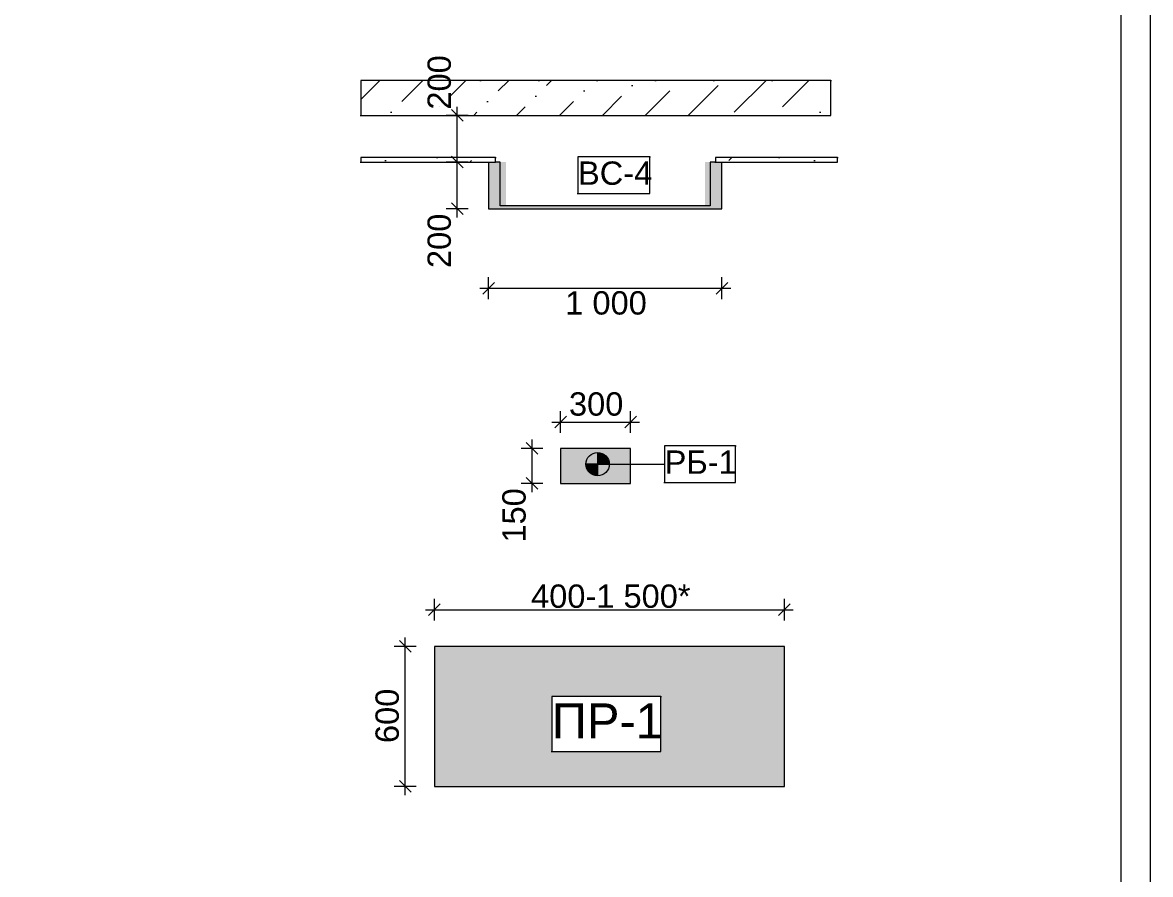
# Model space of a CAD drawing. Header units: millimetres. Extents: x 1499747 to 4341325, y -28481 to 441852.
# Drawn here: x 2930869 to 2950203, y -12301 to 2300 of the extents above; entities that cross this region are included whole.
import ezdxf
from ezdxf.xclip import XClip

# ---------------------------------------------------------------- set-up
doc = ezdxf.new("R2010")
doc.units = ezdxf.units.MM
doc.header["$MEASUREMENT"] = 0
doc.header["$XCLIPFRAME"] = 0
doc.set_wipeout_variables(frame=1)
doc.linetypes.add('Wipeout_Contour', pattern=[1000, 0, -1000])
for name, color, linetype, lineweight in [('4  Фасад_28_0_Ном._пера__7_Ном._пера__7', 7, 'Continuous', 18), ('4  Фасад_28_2D - Общий_Ном._пера__19_Ном._пера__255', 255, 'Continuous', 18), ('4  Фасад_28_2D - Общий_Ном._пера__1_Ном._пера__7', 7, 'Continuous', 18), ('4  Фасад_28_2D - Общий_Ном._пера__20_Ном._пера__1', 1, 'Continuous', 18), ('4  Фасад_28_2D - Общий_Ном._пера__7', 7, 'Continuous', 18), ('4  Фасад_28_Конструктив - Колонны_Ном._пера__1_Ном._пера__7', 7, 'Continuous', 18), ('4  Фасад_28_Конструктив - Колонны_Ном._пера__41_Ном._пера__7', 7, 'Continuous', 18), ('4  Фасад_28_Конструктив - Стены Ненесущие ГКЛ перегородки_Ном._пера__169_Ном._пера__83', 83, 'Continuous', 18), ('4  Фасад_28_Конструктив - Стены Ненесущие ГКЛ перегородки_Ном._пера__1_Ном._пера__7', 7, 'Continuous', 18), ('4  Фасад_28_Конструктив - Стены Ненесущие ГКЛ перегородки_Ном._пера__7', 7, 'Continuous', 18), ('4  Фасад_28_Размер - Общий_Ном._пера__1_Ном._пера__7', 7, 'Continuous', 18)]:
    doc.layers.add(name, color=color, linetype=linetype, lineweight=lineweight)
for name, color, linetype in [('4  Фасад_28_2D - Общий', 7, 'Continuous'), ('4  Фасад_28_Конструктив - Стены Ненесущие ГКЛ перегородки', 7, 'Continuous'), ('Чертеж и Рисунок', 7, 'Continuous')]:
    doc.layers.add(name, color=color, linetype=linetype)
doc.styles.add('СГЕНЕРИР_СТИЛЬ_2', font='arial.ttf')
pattern_1 = [(44.99999999999999, (2006362.932867773, 137727.8603539469), (-735.3910254598653, 735.3910254598659), [779.9999713896, -259.9999904632, 0, -259.9999904632]), (44.99999999999999, (2006454.856745955, 138555.1752575893), (-735.3910254598653, 735.3910254598659), [779.9999713896, -259.9999904632, 0, -259.9999904632])]

# ---------------------------------------------------------------- blocks, each defined once
blk = doc.blocks.new('Чертеж_8_28', base_point=(1788943.751316219, 9891.272697047283))
at = {"layer": '4  Фасад_28_2D - Общий_Ном._пера__20_Ном._пера__1', "linetype": 'Continuous'}
for points in [[(1834523.023729362, 22406.0649694615), (1834723.023729362, 22406.0649694615), (1834707.799635864, 22482.60165593452), (1834664.4450856, 22547.48632569881), (1834599.560415835, 22590.84087596375), (1834523.023729362, 22606.0649694615)], [(1834523.023729362, 22406.0649694615), (1834323.023729362, 22406.0649694615), (1834338.24782286, 22329.52828298847), (1834381.602373125, 22264.64361322418), (1834446.487042889, 22221.28906295924), (1834523.023729362, 22206.06496946149)]]:
    blk.add_hatch(color=256, dxfattribs=at).paths.add_polyline_path(points)
at = {"layer": '4  Фасад_28_Конструктив - Колонны_Ном._пера__1_Ном._пера__7', "linetype": 'Continuous'}
for points in [[(1833889.837691549, 22076.46743107465), (1835089.837691549, 22076.46743107465), (1835089.837691549, 22676.46743107464), (1833889.837691549, 22676.46743107464)], [(1831724.726197176, 16883.02209585868), (1837724.726197176, 16883.02209585868), (1837724.726197176, 19283.04372295616), (1831724.726197176, 19283.04372295616)]]:
    blk.add_hatch(color=256, dxfattribs=at).paths.add_polyline_path(points)
at = {"layer": '4  Фасад_28_0_Ном._пера__7_Ном._пера__7', "linetype": 'Continuous', "flags": 128}
for points in [[(1761999.967227639, 58941.9342099951), (1761999.967227639, 1272.27340230898), (1843499.967227639, 1272.27340230898), (1843499.967227639, 58941.93420999509)], [(1843999.967227639, 772.2734023089797), (1843999.967227639, 58941.93420999509)]]:
    blk.add_lwpolyline(points, dxfattribs=at)
at = {"layer": '4  Фасад_28_2D - Общий_Ном._пера__1_Ном._пера__7', "linetype": 'Continuous'}
blk.add_line((1834523.023729362, 22406.0649694615), (1835308.915151578, 22406.0649694615), dxfattribs=at)
at = {"layer": '4  Фасад_28_2D - Общий_Ном._пера__20_Ном._пера__1', "linetype": 'Continuous'}
for p, q in [((1834523.023729362, 22606.06496946151), (1834523.023729362, 22206.0649694615)), ((1834723.023729362, 22406.0649694615), (1834323.023729362, 22406.0649694615))]:
    blk.add_line(p, q, dxfattribs=at)
blk.add_circle((1834523.023729362, 22406.0649694615), 200, dxfattribs=at)
at = {"layer": '4  Фасад_28_Конструктив - Колонны_Ном._пера__41_Ном._пера__7', "linetype": 'Continuous', "flags": 128}
for points in [[(1833889.837691549, 22076.46743107465), (1835089.837691549, 22076.46743107465), (1835089.837691549, 22676.46743107464), (1833889.837691549, 22676.46743107464)], [(1831724.726197176, 16883.02209585868), (1837724.726197176, 16883.02209585868), (1837724.726197176, 19283.04372295616), (1831724.726197176, 19283.04372295616)]]:
    blk.add_lwpolyline(points, close=True, dxfattribs=at)
at = {"layer": '4  Фасад_28_Размер - Общий_Ном._пера__1_Ном._пера__7', "linetype": 'Continuous'}
for p, q in [((1832017.039243198, 26882.94937978993), (1832217.039243198, 26682.94937978994)), ((1832304.539243198, 26782.94937978994), (1831929.539243198, 26782.94937978994)), ((1832117.039243198, 26632.94937978993), (1832117.039243198, 26782.94937978994)), ((1832655.010174577, 25233.25325251004), (1832655.010174577, 25608.25325251004)), ((1836655.010174577, 25233.25325251004), (1836655.010174577, 25608.25325251004)), ((1832505.010174577, 25420.75325251004), (1832655.010174577, 25420.75325251004)), ((1832755.010174577, 25520.75325251003), (1832555.010174577, 25320.75325251005)), ((1832655.010174577, 25420.75325251004), (1836655.010174577, 25420.75325251004)), ((1836555.010174577, 25320.75325251005), (1836755.010174577, 25520.75325251003)), ((1836655.010174577, 25420.75325251004), (1836805.010174577, 25420.75325251004)), ((1833989.837691549, 23228.16686909461), (1833789.837691549, 23028.16686909462)), ((1833889.837691549, 22940.66686909461), (1833889.837691549, 23315.66686909461)), ((1834989.837691549, 23028.16686909462), (1835189.837691549, 23228.16686909461)), ((1835089.837691549, 22940.66686909461), (1835089.837691549, 23315.66686909461)), ((1833739.837691549, 23128.16686909461), (1833889.837691549, 23128.16686909461)), ((1833889.837691549, 23128.16686909461), (1835089.837691549, 23128.16686909461)), ((1835089.837691549, 23128.16686909461), (1835239.837691549, 23128.16686909461)), ((1833399.172918734, 22676.46743107464), (1833399.172918734, 22826.46743107465)), ((1833586.672918734, 22676.46743107464), (1833211.672918734, 22676.46743107464)), ((1833499.172918734, 22576.46743107465), (1833299.172918734, 22776.46743107463)), ((1833399.172918734, 22076.46743107465), (1833399.172918734, 22676.46743107464)), ((1833586.672918734, 22076.46743107465), (1833211.672918734, 22076.46743107465)), ((1833299.172918734, 22176.46743107464), (1833499.172918734, 21976.46743107466)), ((1833399.172918734, 21926.46743107464), (1833399.172918734, 22076.46743107465)), ((1831824.726197176, 20011.57909646254), (1831624.726197176, 19811.57909646255)), ((1831724.726197176, 19724.07909646255), (1831724.726197176, 20099.07909646255)), ((1837624.726197176, 19811.57909646255), (1837824.726197176, 20011.57909646254)), ((1837724.726197176, 19724.07909646255), (1837724.726197176, 20099.07909646255)), ((1831574.726197176, 19911.57909646255), (1831724.726197176, 19911.57909646255)), ((1831724.726197176, 19911.57909646255), (1837724.726197176, 19911.57909646255)), ((1837724.726197176, 19911.57909646255), (1837874.726197176, 19911.57909646255)), ((1831324.7119309, 19183.04372295617), (1831124.7119309, 19383.04372295616)), ((1831224.7119309, 19283.04372295616), (1831224.7119309, 19433.04372295617)), ((1831412.2119309, 19283.04372295616), (1831037.2119309, 19283.04372295616)), ((1831224.7119309, 16883.02209585868), (1831224.7119309, 19283.04372295616)), ((1831412.2119309, 16883.02209585868), (1831037.2119309, 16883.02209585868)), ((1831124.7119309, 16983.02209585867), (1831324.7119309, 16783.02209585868)), ((1831224.7119309, 16733.02209585867), (1831224.7119309, 16883.02209585868))]:
    blk.add_line(p, q, dxfattribs=at)
at = {"layer": '4  Фасад_28_Размер - Общий_Ном._пера__1_Ном._пера__7', "linetype": 'Continuous', "char_height": 400, "attachment_point": 7, "rotation": 90, "style": 'СГЕНЕРИР_СТИЛЬ_2'}
for s, insert in [('\\A1;{\\pql;\\fArial|b0|i0|c204|p0;\\W1.000000;200}', (1832013.27795282, 25767.68134801732)), ('\\A1;{\\pql;\\fArial|b0|i0|c204|p0;\\W1.000000;150}', (1833295.411628356, 21061.19939930203)), ('\\A1;{\\pql;\\fArial|b0|i0|c204|p0;\\W1.000000;600}', (1831120.950640522, 17625.39889748649))]:
    blk.add_mtext(s, dxfattribs=dict(at, insert=insert))
at = {"layer": '4  Фасад_28_Размер - Общий_Ном._пера__1_Ном._пера__7', "linetype": 'Continuous', "char_height": 400, "attachment_point": 7, "style": 'СГЕНЕРИР_СТИЛЬ_2'}
for s, insert in [('\\A1;{\\pql;\\fArial|b0|i0|c204|p0;\\W1.000000;1\xa0000}', (1833968.626222261, 24964.51453454317)), ('\\A1;{\\pql;\\fArial|b0|i0|c204|p0;\\W1.000000;300}', (1834032.203679628, 23231.66030243586)), ('\\A1;{\\pql;\\fArial|b0|i0|c204|p0;\\W1.000000;400-1 500*}', (1833382.626125651, 19937.74038564823))]:
    blk.add_mtext(s, dxfattribs=dict(at, insert=insert))
at = {"linetype": 'Wipeout_Contour', "ltscale": 7345662.308321958}
blk.add_wipeout([(1835672.025143333, 22091.7789694615), (1836885.689143333, 22091.7789694615), (1836885.689143333, 22720.350969461488), (1835672.025143333, 22720.350969461488)], dxfattribs=at).dxf.layer = '4  Фасад_28_2D - Общий'
at = {"linetype": 'Wipeout_Contour', "ltscale": 7339043.881733913}
blk.add_wipeout([(1833737.105680025, 17482.35508492982), (1835609.0256800249, 17482.35508492982), (1835609.0256800249, 18425.21508492982), (1833737.105680025, 18425.21508492982)], dxfattribs=at).dxf.layer = '4  Фасад_28_2D - Общий'
at = {"linetype": 'Wipeout_Contour', "ltscale": 7338866.721417667}
blk.add_wipeout([(1830466.380903931, 28382.949860839228), (1838518.4877949564, 28382.949860839228), (1838518.4877949564, 28982.949860839224), (1830466.380903931, 28982.949860839224)], dxfattribs=at).dxf.layer = '4  Фасад_28_Конструктив - Стены Ненесущие ГКЛ перегородки'
at = {"linetype": 'Wipeout_Contour', "ltscale": 7327315.908658748}
blk.add_wipeout([(1830466.3809039313, 27582.949791423747), (1832775.010174577, 27582.94944343221), (1832775.0101866357, 27662.949443432215), (1830466.38091599, 27662.949791423744)], dxfattribs=at).dxf.layer = '4  Фасад_28_Конструктив - Стены Ненесущие ГКЛ перегородки'
at = {"linetype": 'Wipeout_Contour', "ltscale": 7351190.810631032}
blk.add_wipeout([(1836545.0101745767, 27582.94943019499), (1838635.1849962757, 27582.94979142375), (1838635.18498245, 27662.949791423747), (1836545.010160751, 27662.94943019499)], dxfattribs=at).dxf.layer = '4  Фасад_28_Конструктив - Стены Ненесущие ГКЛ перегородки'
at = {"layer": '4  Фасад_28_2D - Общий_Ном._пера__19_Ном._пера__255', "linetype": 'Continuous'}
for points in [[(1832955.010174577, 27582.94944920543), (1832775.010174577, 27582.94944920543), (1832775.010174577, 26836.28253929211), (1832955.010174577, 26836.28253929211)], [(1836545.010174577, 27582.94944920543), (1836365.010174577, 27582.94944920543), (1836365.010174577, 26836.28253929211), (1836545.010174577, 26836.28253929211)]]:
    blk.add_hatch(color=256, dxfattribs=at).paths.add_polyline_path(points)
at = {"layer": '4  Фасад_28_Конструктив - Колонны_Ном._пера__1_Ном._пера__7', "linetype": 'Continuous'}
blk.add_hatch(color=256, dxfattribs=at).paths.add_polyline_path([(1832655.010396233, 27582.94938409998), (1832655.010396233, 26782.94941392941), (1836655.010247086, 26782.94941392941), (1836655.010247086, 27582.94938409998), (1836455.010016125, 27582.94938409998), (1836455.010016125, 26836.28280487882), (1832855.009971543, 26836.28280487882), (1832855.009971543, 27582.94938409998)])
at = {"layer": '4  Фасад_28_Конструктив - Стены Ненесущие ГКЛ перегородки_Ном._пера__169_Ном._пера__83', "linetype": 'Continuous'}
h = blk.add_hatch(dxfattribs=at)
h.set_pattern_fill('БЕТОН_01_0001_001C', color=256, style=0, pattern_type=2)
h.set_pattern_definition(pattern_1)
h.paths.add_polyline_path([(1830466.380903931, 28382.94986083923), (1838518.487794956, 28382.94986083923), (1838518.487794956, 28982.94986083923), (1830466.380903931, 28982.94986083923)])
h = blk.add_hatch(dxfattribs=at)
h.set_pattern_fill('БЕТОН_01_0001_001C', color=256, style=0, pattern_type=2)
h.set_pattern_definition(pattern_1)
h.paths.add_polyline_path([(1830466.380903931, 27582.94979142375), (1832775.010174577, 27582.94944343221), (1832775.010186635, 27662.94944343222), (1830466.38091599, 27662.94979142374)])
h = blk.add_hatch(dxfattribs=at)
h.set_pattern_fill('БЕТОН_01_0001_001C', color=256, style=0, pattern_type=2)
h.set_pattern_definition(pattern_1)
h.paths.add_polyline_path([(1836545.010174577, 27582.94943019499), (1838635.184996276, 27582.94979142375), (1838635.18498245, 27662.94979142374), (1836545.010160751, 27662.94943019499)])
at = {"layer": '4  Фасад_28_2D - Общий_Ном._пера__1_Ном._пера__7', "linetype": 'Continuous'}
for p, q in [((1836885.689143333, 22720.35096946149), (1835672.025143333, 22720.35096946149)), ((1835672.025143333, 22720.35096946149), (1835672.025143333, 22091.77896946151)), ((1836885.689143333, 22091.77896946151), (1836885.689143333, 22720.35096946149)), ((1835308.915151578, 22406.0649694615), (1835672.025143333, 22406.0649694615)), ((1835672.025143333, 22091.77896946151), (1836885.689143333, 22091.77896946151)), ((1835609.025680025, 18425.21508492982), (1833737.105680025, 18425.21508492982)), ((1833737.105680025, 18425.21508492982), (1833737.105680025, 17482.35508492982)), ((1835609.025680025, 17482.35508492982), (1835609.025680025, 18425.21508492982)), ((1833737.105680025, 17482.35508492982), (1835609.025680025, 17482.35508492982))]:
    blk.add_line(p, q, dxfattribs=at)
at = {"layer": '4  Фасад_28_2D - Общий_Ном._пера__7', "linetype": 'Wipeout_Contour'}
for p, q in [((1836885.689143333, 22720.35096946149), (1835672.025143333, 22720.35096946149)), ((1835672.025143333, 22720.35096946149), (1835672.025143333, 22091.77896946151)), ((1836885.689143333, 22091.77896946151), (1836885.689143333, 22720.35096946149)), ((1835672.025143333, 22091.77896946151), (1836885.689143333, 22091.77896946151)), ((1835609.025680025, 18425.21508492982), (1833737.105680025, 18425.21508492982)), ((1833737.105680025, 18425.21508492982), (1833737.105680025, 17482.35508492982)), ((1835609.025680025, 17482.35508492982), (1835609.025680025, 18425.21508492982)), ((1833737.105680025, 17482.35508492982), (1835609.025680025, 17482.35508492982))]:
    blk.add_line(p, q, dxfattribs=at)
at = {"layer": '4  Фасад_28_Конструктив - Колонны_Ном._пера__1_Ном._пера__7', "linetype": 'Continuous', "flags": 128}
for points in [[(1832655.010396233, 27582.94938409999), (1832655.010396233, 26782.94941392941), (1836655.010247086, 26782.94941392941), (1836655.010247086, 27582.94938409999)], [(1836545.010132458, 27582.94938409999), (1836455.010008896, 27582.94938409999), (1836455.010008896, 26836.28283261558), (1832855.009979363, 26836.28283261558), (1832855.009979363, 27582.94938409999), (1832775.010342629, 27582.94938409999)]]:
    blk.add_lwpolyline(points, dxfattribs=at)
at = {"layer": '4  Фасад_28_Конструктив - Стены Ненесущие ГКЛ перегородки_Ном._пера__1_Ном._пера__7', "linetype": 'Continuous', "flags": 128}
for points in [[(1838518.487794956, 28982.94986083923), (1830466.380903931, 28982.94986083923)], [(1830466.380903931, 28982.94986083923), (1830466.380903931, 28382.94986083923)], [(1838518.487794956, 28382.94986083923), (1838518.487794956, 28982.94986083923)], [(1830466.380903931, 28382.94986083923), (1838518.487794956, 28382.94986083923)], [(1832775.010186635, 27662.94944343222), (1830466.38091599, 27662.94979142374)], [(1830466.38091599, 27662.94979142374), (1830466.380903931, 27582.94979142375)], [(1832775.010174577, 27582.94944343221), (1832775.010186635, 27662.94944343222)], [(1838635.18498245, 27662.94979142374), (1836545.010160751, 27662.94943019499)], [(1836545.010160751, 27662.94943019499), (1836545.010174577, 27582.94943019499)], [(1838635.184996276, 27582.94979142375), (1838635.18498245, 27662.94979142374)], [(1830466.380903931, 27582.94979142375), (1832775.010174577, 27582.94944343221)], [(1836545.010174577, 27582.94943019499), (1838635.184996276, 27582.94979142375)]]:
    blk.add_lwpolyline(points, dxfattribs=at)
at = {"layer": '4  Фасад_28_Конструктив - Стены Ненесущие ГКЛ перегородки_Ном._пера__7', "linetype": 'Wipeout_Contour'}
for p, q in [((1838518.487794956, 28982.94986083922), (1830466.380903931, 28982.94986083922)), ((1830466.380903931, 28982.94986083922), (1830466.380903931, 28382.94986083923)), ((1838518.487794956, 28382.94986083923), (1838518.487794956, 28982.94986083922)), ((1830466.380903931, 28382.94986083923), (1838518.487794956, 28382.94986083923)), ((1832775.010186635, 27662.94944343222), (1830466.38091599, 27662.94979142374)), ((1830466.38091599, 27662.94979142374), (1830466.380903931, 27582.94979142375)), ((1832775.010174577, 27582.94944343221), (1832775.010186635, 27662.94944343222)), ((1838635.18498245, 27662.94979142374), (1836545.010160751, 27662.94943019499)), ((1836545.010160751, 27662.94943019499), (1836545.010174577, 27582.94943019498)), ((1838635.184996276, 27582.94979142375), (1838635.18498245, 27662.94979142374)), ((1830466.380903931, 27582.94979142375), (1832775.010174577, 27582.94944343221)), ((1836545.010174577, 27582.94943019498), (1838635.184996276, 27582.94979142375))]:
    blk.add_line(p, q, dxfattribs=at)
at = {"layer": '4  Фасад_28_Размер - Общий_Ном._пера__1_Ном._пера__7', "linetype": 'Continuous'}
for p, q in [((1832217.039243198, 28282.94986083924), (1832017.039243198, 28482.94986083923)), ((1832117.039243198, 28382.94986083923), (1832117.039243198, 28532.94986083924)), ((1832304.539243198, 28382.94986083923), (1831929.539243198, 28382.94986083923)), ((1832117.039243198, 27582.94944920543), (1832117.039243198, 28382.94986083923)), ((1832017.039243198, 27682.94944920543), (1832217.039243198, 27482.94944920544)), ((1832304.539243198, 27582.94944920543), (1831929.539243198, 27582.94944920543)), ((1832117.039243198, 26782.94937978994), (1832117.039243198, 27582.94944920543))]:
    blk.add_line(p, q, dxfattribs=at)
at = {"layer": '4  Фасад_28_2D - Общий_Ном._пера__20_Ном._пера__1', "linetype": 'Continuous', "attachment_point": 4, "style": 'СГЕНЕРИР_СТИЛЬ_2'}
for s, insert, char_height in [('\\A1;{\\pql;\\fArial|b0|i0|c204|p0;\\W1.000000;РБ-1}', (1835672.025143333, 22440.35127355498), 400), ('\\A1;{\\pql;\\fArial|b0|i0|c204|p0;\\W1.000000;ПР-1}', (1833737.105680025, 18005.21548875686), 600.0000000000001)]:
    blk.add_mtext(s, dxfattribs=dict(at, insert=insert, char_height=char_height))
at = {"layer": '4  Фасад_28_Размер - Общий_Ном._пера__1_Ном._пера__7', "linetype": 'Continuous', "insert": (1832013.27795282, 28482.94986877), "char_height": 400, "attachment_point": 7, "rotation": 90, "style": 'СГЕНЕРИР_СТИЛЬ_2'}
blk.add_mtext('\\A1;{\\pql;\\fArial|b0|i0|c204|p0;\\W1.000000;200}', dxfattribs=at)
at = {"linetype": 'Wipeout_Contour', "ltscale": 7340026.869066064}
blk.add_wipeout([(1834186.900881523, 27045.81923820762), (1835418.5156368758, 27045.81923820762), (1835418.5156368758, 27674.391052799583), (1834186.900881523, 27674.391052799583)], dxfattribs=at).dxf.layer = '4  Фасад_28_2D - Общий'
at = {"layer": '4  Фасад_28_2D - Общий_Ном._пера__1_Ном._пера__7', "linetype": 'Continuous'}
for p, q in [((1835418.515636875, 27674.39105279958), (1834186.900881523, 27674.39105279958)), ((1834186.900881523, 27674.39105279958), (1834186.900881523, 27045.81923820762)), ((1835418.515636875, 27045.81923820762), (1835418.515636875, 27674.39105279958)), ((1834186.900881523, 27045.81923820762), (1835418.515636875, 27045.81923820762))]:
    blk.add_line(p, q, dxfattribs=at)
at = {"layer": '4  Фасад_28_2D - Общий_Ном._пера__7', "linetype": 'Wipeout_Contour'}
for p, q in [((1835418.515636875, 27674.39105279958), (1834186.900881523, 27674.39105279958)), ((1834186.900881523, 27674.39105279958), (1834186.900881523, 27045.81923820762)), ((1835418.515636875, 27045.81923820762), (1835418.515636875, 27674.39105279958)), ((1834186.900881523, 27045.81923820762), (1835418.515636875, 27045.81923820762))]:
    blk.add_line(p, q, dxfattribs=at)
at = {"layer": '4  Фасад_28_2D - Общий_Ном._пера__20_Ном._пера__1', "linetype": 'Continuous', "insert": (1834186.900881523, 27391.09492837966), "char_height": 400, "attachment_point": 4, "style": 'СГЕНЕРИР_СТИЛЬ_2'}
blk.add_mtext('\\A1;{\\pql;\\fArial|b0|i0|c204|p0;\\W1.000000;ВС-4}', dxfattribs=at)

msp = doc.modelspace()

# ---------------------------------------------------------------- block references
at = {"layer": 'Чертеж и Рисунок', "linetype": 'Continuous'}
ref = msp.add_blockref('Чертеж_8_28', (2895146.609553675, -17783.33842820868), dxfattribs=at)
XClip(ref).set_block_clipping_path([(1760000, -786.4933891525507), (1844000, 58941.9342099951)])

doc.saveas('drawing.dxf')
